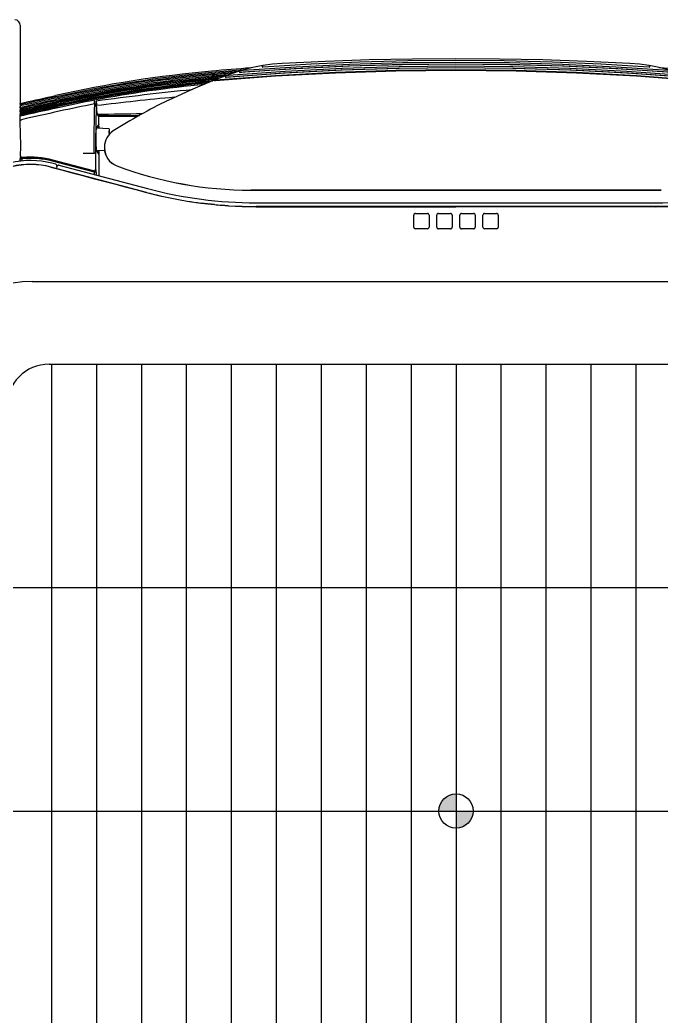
# Model space of a CAD drawing. Header units: inches. Extents: x -172 to 397, y -177 to 127.
# Drawn here: x 315.234 to 315.869, y 77.859 to 78.846 of the extents above; entities that cross this region are included whole.
import ezdxf

# ---------------------------------------------------------------- set-up
doc = ezdxf.new("R2010")
doc.units = ezdxf.units.IN
doc.header["$MEASUREMENT"] = 0
doc.layers.add('AC-FCU VRV', color=100, linetype='Continuous')
doc.layers.add('AC-Sky Air R32', color=130, linetype='Continuous', lineweight=0)

# ---------------------------------------------------------------- blocks, each defined once
blk = doc.blocks.new('Point')
at = {"layer": 'AC-FCU VRV'}
h = blk.add_hatch(color=8, dxfattribs=at)
h.dxf.hatch_style = 1
edge = h.paths.add_edge_path()
edge.add_line((2102.6961, 1333.1408), (2102.6961, 1333.1008))
edge.add_arc((2102.6961, 1333.1208), 0.02, 270, 360)
edge.add_line((2102.7161, 1333.1208), (2102.6761, 1333.1208))
edge.add_arc((2102.6961, 1333.1208), 0.02, 90, 180, ccw=False)
at = {"layer": 'AC-FCU VRV', "color": 8, "linetype": 'Continuous'}
blk.add_circle((2102.6961, 1333.1208), 0.02, dxfattribs=at)
blk = doc.blocks.new('FCF ( 13-48 ) CV2S ( STD )')
at = {"layer": 'AC-FCU VRV', "color": 8, "linetype": 'Continuous'}
for p, q in [((2326.18428, 1336.91903), (2326.18428, 1336.87316)), ((2326.32594, 1336.8952), (2326.32582, 1336.89488)), ((2326.32582, 1336.89488), (2326.32594, 1336.89456)), ((2326.32582, 1336.89487), (2326.32594, 1336.89455)), ((2326.32624, 1336.89537), (2326.32594, 1336.8952)), ((2326.35454, 1336.8961), (2326.32636, 1336.89438)), ((2326.37611, 1336.8949), (2326.34457, 1336.89337)), ((2326.3769, 1336.89595), (2326.34575, 1336.89445)), ((2326.37694, 1336.89495), (2326.34581, 1336.89345)), ((2326.38277, 1336.89732), (2326.35454, 1336.8961)), ((2326.40769, 1336.89583), (2326.37611, 1336.8949)), ((2326.40808, 1336.89685), (2326.3769, 1336.89595)), ((2326.4081, 1336.89585), (2326.37694, 1336.89495)), ((2326.41102, 1336.89806), (2326.38277, 1336.89732)), ((2326.43928, 1336.89497), (2326.40594, 1336.89463)), ((2326.43928, 1336.89613), (2326.40769, 1336.89583)), ((2326.43928, 1336.89715), (2326.40808, 1336.89685)), ((2326.43928, 1336.89615), (2326.4081, 1336.89585)), ((2326.43928, 1336.89831), (2326.41102, 1336.89806)), ((2326.46754, 1336.89806), (2326.43928, 1336.89831)), ((2326.47048, 1336.89685), (2326.43928, 1336.89715)), ((2326.47046, 1336.89585), (2326.43928, 1336.89615)), ((2326.47088, 1336.89583), (2326.43928, 1336.89613)), ((2326.47262, 1336.89463), (2326.43928, 1336.89497)), ((2326.4958, 1336.89732), (2326.46754, 1336.89806)), ((2326.50163, 1336.89495), (2326.47046, 1336.89585)), ((2326.50166, 1336.89595), (2326.47048, 1336.89685)), ((2326.50245, 1336.8949), (2326.47088, 1336.89583)), ((2326.52402, 1336.8961), (2326.4958, 1336.89732)), ((2326.53275, 1336.89345), (2326.50163, 1336.89495)), ((2326.53281, 1336.89445), (2326.50166, 1336.89595)), ((2326.53399, 1336.89337), (2326.50245, 1336.8949)), ((2326.5522, 1336.89438), (2326.52402, 1336.8961)), ((2326.55262, 1336.8952), (2326.55232, 1336.89537)), ((2326.55274, 1336.89488), (2326.55262, 1336.8952)), ((2326.55262, 1336.89456), (2326.55274, 1336.89488)), ((2326.55262, 1336.89455), (2326.55274, 1336.89487)), ((2326.55274, 1336.89487), (2326.55274, 1336.89488)), ((2326.27561, 1336.88858), (2326.28177, 1336.88928)), ((2326.28177, 1336.88928), (2326.28794, 1336.88993)), ((2326.28794, 1336.88993), (2326.29411, 1336.89053)), ((2326.29411, 1336.89053), (2326.30029, 1336.89109)), ((2326.29794, 1336.88867), (2326.30433, 1336.88922)), ((2326.33368, 1336.88936), (2326.2986, 1336.88668)), ((2326.33372, 1336.88902), (2326.29865, 1336.88635)), ((2326.30029, 1336.89109), (2326.30646, 1336.89161)), ((2326.30442, 1336.88916), (2326.30433, 1336.88888)), ((2326.30466, 1336.88935), (2326.30442, 1336.88916)), ((2326.3384, 1336.89082), (2326.30487, 1336.88838)), ((2326.33935, 1336.89189), (2326.30615, 1336.8895)), ((2326.33942, 1336.8909), (2326.30623, 1336.88851)), ((2326.30646, 1336.89161), (2326.31265, 1336.89211)), ((2326.31264, 1336.89202), (2326.31254, 1336.89172)), ((2326.31254, 1336.89172), (2326.31264, 1336.89142)), ((2326.31254, 1336.89172), (2326.31254, 1336.89171)), ((2326.31254, 1336.89171), (2326.31264, 1336.89142)), ((2326.31289, 1336.8922), (2326.31264, 1336.89202)), ((2326.31264, 1336.89142), (2326.31289, 1336.89124)), ((2326.31264, 1336.89142), (2326.31289, 1336.89124)), ((2326.34457, 1336.89337), (2326.31308, 1336.89122)), ((2326.34575, 1336.89445), (2326.31466, 1336.89236)), ((2326.34581, 1336.89345), (2326.31473, 1336.89136)), ((2326.3174, 1336.89034), (2326.3174, 1336.89035)), ((2326.32594, 1336.89456), (2326.32624, 1336.89439)), ((2326.32594, 1336.89455), (2326.32624, 1336.89439)), ((2326.32636, 1336.89438), (2326.32624, 1336.89439)), ((2326.36884, 1336.89127), (2326.33368, 1336.88936)), ((2326.36886, 1336.89093), (2326.33372, 1336.88902)), ((2326.37199, 1336.89256), (2326.3384, 1336.89082)), ((2326.37263, 1336.8936), (2326.33935, 1336.89189)), ((2326.37267, 1336.8926), (2326.33942, 1336.8909)), ((2326.40405, 1336.89242), (2326.36884, 1336.89127)), ((2326.40406, 1336.89208), (2326.36886, 1336.89093)), ((2326.40562, 1336.89361), (2326.37199, 1336.89256)), ((2326.40594, 1336.89463), (2326.37263, 1336.8936)), ((2326.40596, 1336.89363), (2326.37267, 1336.8926)), ((2326.43928, 1336.8928), (2326.40405, 1336.89242)), ((2326.43928, 1336.89247), (2326.40406, 1336.89208)), ((2326.43928, 1336.89396), (2326.40562, 1336.89361)), ((2326.43928, 1336.89397), (2326.40596, 1336.89363)), ((2326.43928, 1336.89445), (2326.43928, 1336.89429)), ((2326.4726, 1336.89363), (2326.43928, 1336.89397)), ((2326.47294, 1336.89361), (2326.43928, 1336.89396)), ((2326.47452, 1336.89242), (2326.43928, 1336.8928)), ((2326.4745, 1336.89208), (2326.43928, 1336.89247)), ((2326.50589, 1336.8926), (2326.4726, 1336.89363)), ((2326.50594, 1336.8936), (2326.47262, 1336.89463)), ((2326.50658, 1336.89256), (2326.47294, 1336.89361)), ((2326.5097, 1336.89093), (2326.4745, 1336.89208)), ((2326.50972, 1336.89127), (2326.47452, 1336.89242)), ((2326.53915, 1336.8909), (2326.50589, 1336.8926)), ((2326.53921, 1336.89189), (2326.50594, 1336.8936)), ((2326.54017, 1336.89082), (2326.50658, 1336.89256)), ((2326.54485, 1336.88902), (2326.5097, 1336.89093)), ((2326.54488, 1336.88936), (2326.50972, 1336.89127)), ((2326.56383, 1336.89136), (2326.53275, 1336.89345)), ((2326.56391, 1336.89236), (2326.53281, 1336.89445)), ((2326.56548, 1336.89122), (2326.53399, 1336.89337)), ((2326.57233, 1336.88851), (2326.53915, 1336.8909)), ((2326.57242, 1336.8895), (2326.53921, 1336.89189)), ((2326.57369, 1336.88838), (2326.54017, 1336.89082)), ((2326.57992, 1336.88635), (2326.54485, 1336.88902)), ((2326.57996, 1336.88668), (2326.54488, 1336.88936)), ((2326.55232, 1336.89439), (2326.5522, 1336.89438)), ((2326.55232, 1336.89439), (2326.55262, 1336.89456)), ((2326.55232, 1336.89439), (2326.55262, 1336.89455)), ((2326.23271, 1336.88212), (2326.23881, 1336.8832)), ((2326.23881, 1336.8832), (2326.24492, 1336.88423)), ((2326.24492, 1336.88423), (2326.25104, 1336.88521)), ((2326.24703, 1336.88235), (2326.25337, 1336.88334)), ((2326.25104, 1336.88521), (2326.25717, 1336.88613)), ((2326.25337, 1336.88334), (2326.25971, 1336.88428)), ((2326.25717, 1336.88613), (2326.26331, 1336.887)), ((2326.25971, 1336.88428), (2326.26607, 1336.88515)), ((2326.26331, 1336.887), (2326.26946, 1336.88782)), ((2326.26607, 1336.88515), (2326.27243, 1336.88597)), ((2326.26709, 1336.88315), (2326.27307, 1336.88392)), ((2326.26946, 1336.88782), (2326.27561, 1336.88858)), ((2326.2775, 1336.8838), (2326.27162, 1336.88308)), ((2326.27243, 1336.88597), (2326.2788, 1336.88673)), ((2326.27307, 1336.88392), (2326.27906, 1336.88463)), ((2326.28339, 1336.88447), (2326.2775, 1336.8838)), ((2326.2788, 1336.88673), (2326.28517, 1336.88743)), ((2326.27906, 1336.88463), (2326.28505, 1336.88529)), ((2326.28929, 1336.88508), (2326.28339, 1336.88447)), ((2326.28505, 1336.88529), (2326.29105, 1336.8859)), ((2326.28517, 1336.88743), (2326.29155, 1336.88808)), ((2326.29519, 1336.88564), (2326.28929, 1336.88508)), ((2326.29105, 1336.8859), (2326.29705, 1336.88647)), ((2326.29155, 1336.88808), (2326.29794, 1336.88867)), ((2326.29862, 1336.8866), (2326.2986, 1336.88668)), ((2326.29865, 1336.88635), (2326.29862, 1336.8866)), ((2326.30433, 1336.88888), (2326.30433, 1336.88887)), ((2326.30433, 1336.88888), (2326.30442, 1336.88859)), ((2326.30433, 1336.88887), (2326.30442, 1336.88859)), ((2326.30442, 1336.88859), (2326.30466, 1336.88841)), ((2326.30442, 1336.88859), (2326.30466, 1336.88841)), ((2326.2084, 1336.87724), (2326.21446, 1336.87855)), ((2326.21446, 1336.87855), (2326.22053, 1336.87979)), ((2326.21551, 1336.87652), (2326.22179, 1336.8778)), ((2326.22053, 1336.87979), (2326.22661, 1336.88098)), ((2326.22179, 1336.8778), (2326.22809, 1336.87902)), ((2326.22544, 1336.87635), (2326.23137, 1336.87748)), ((2326.22661, 1336.88098), (2326.23271, 1336.88212)), ((2326.22809, 1336.87902), (2326.23439, 1336.88019)), ((2326.23647, 1336.87774), (2326.23064, 1336.87668)), ((2326.23137, 1336.87748), (2326.2373, 1336.87855)), ((2326.23439, 1336.88019), (2326.24071, 1336.8813)), ((2326.24231, 1336.87876), (2326.23647, 1336.87774)), ((2326.2373, 1336.87855), (2326.24324, 1336.87957)), ((2326.24071, 1336.8813), (2326.24703, 1336.88235)), ((2326.24816, 1336.87972), (2326.24231, 1336.87876)), ((2326.24324, 1336.87957), (2326.24919, 1336.88055)), ((2326.25401, 1336.88064), (2326.24816, 1336.87972)), ((2326.24919, 1336.88055), (2326.25515, 1336.88147)), ((2326.25987, 1336.8815), (2326.25401, 1336.88064)), ((2326.25515, 1336.88147), (2326.26112, 1336.88234)), ((2326.26574, 1336.88232), (2326.25987, 1336.8815)), ((2326.26112, 1336.88234), (2326.26709, 1336.88315)), ((2326.27162, 1336.88308), (2326.26574, 1336.88232)), ((2326.1842, 1336.87185), (2326.19025, 1336.8732)), ((2326.18652, 1336.87286), (2326.1842, 1336.87234)), ((2326.20607, 1336.87279), (2326.1842, 1336.8679)), ((2326.1842, 1336.87234), (2326.1842, 1336.87185)), ((2326.18427, 1336.87158), (2326.18421, 1336.87162)), ((2326.18426, 1336.87278), (2326.18422, 1336.87273)), ((2326.18428, 1336.86858), (2326.20597, 1336.87343)), ((2326.18885, 1336.87338), (2326.18652, 1336.87286)), ((2326.18664, 1336.87144), (2326.18899, 1336.87196)), ((2326.19117, 1336.8739), (2326.18885, 1336.87338)), ((2326.19133, 1336.87168), (2326.18896, 1336.87115)), ((2326.18899, 1336.87196), (2326.19134, 1336.87249)), ((2326.19025, 1336.8732), (2326.1963, 1336.87455)), ((2326.19047, 1336.87099), (2326.19673, 1336.87239)), ((2326.19349, 1336.87442), (2326.19117, 1336.8739)), ((2326.19371, 1336.87221), (2326.19133, 1336.87168)), ((2326.19134, 1336.87249), (2326.1937, 1336.87302)), ((2326.19582, 1336.87493), (2326.19349, 1336.87442)), ((2326.1937, 1336.87302), (2326.19605, 1336.87354)), ((2326.19608, 1336.87274), (2326.19371, 1336.87221)), ((2326.19814, 1336.87545), (2326.19582, 1336.87493)), ((2326.19605, 1336.87354), (2326.1984, 1336.87407)), ((2326.19846, 1336.87327), (2326.19608, 1336.87274)), ((2326.1963, 1336.87455), (2326.20235, 1336.8759)), ((2326.19673, 1336.87239), (2326.20298, 1336.87379)), ((2326.20046, 1336.87597), (2326.19814, 1336.87545)), ((2326.1984, 1336.87407), (2326.20076, 1336.8746)), ((2326.20084, 1336.8738), (2326.19846, 1336.87327)), ((2326.20278, 1336.87649), (2326.20046, 1336.87597)), ((2326.20076, 1336.8746), (2326.20311, 1336.87512)), ((2326.20321, 1336.87433), (2326.20084, 1336.8738)), ((2326.20742, 1336.87193), (2326.20163, 1336.87065)), ((2326.20185, 1336.87136), (2326.20774, 1336.87267)), ((2326.20235, 1336.8759), (2326.2084, 1336.87724)), ((2326.20511, 1336.87701), (2326.20278, 1336.87649)), ((2326.20298, 1336.87379), (2326.20924, 1336.87518)), ((2326.20311, 1336.87512), (2326.20546, 1336.87565)), ((2326.20559, 1336.87486), (2326.20321, 1336.87433)), ((2326.21321, 1336.8732), (2326.20742, 1336.87193)), ((2326.20774, 1336.87267), (2326.21363, 1336.87395)), ((2326.20924, 1336.87518), (2326.21551, 1336.87652)), ((2326.21901, 1336.87441), (2326.21321, 1336.8732)), ((2326.21363, 1336.87395), (2326.21953, 1336.87518)), ((2326.22482, 1336.87557), (2326.21901, 1336.87441)), ((2326.21953, 1336.87518), (2326.22544, 1336.87635)), ((2326.23064, 1336.87668), (2326.22482, 1336.87557)), ((2326.22778, 1336.87287), (2326.22778, 1336.87507)), ((2326.22778, 1336.87507), (2326.22778, 1336.87507)), ((2326.22778, 1336.87287), (2326.22791, 1336.87288)), ((2326.22791, 1336.87288), (2326.22803, 1336.87286)), ((2326.22803, 1336.87286), (2326.22815, 1336.87282)), ((2326.22815, 1336.87282), (2326.22826, 1336.87275)), ((2326.22826, 1336.87275), (2326.22835, 1336.87267)), ((2326.22835, 1336.87267), (2326.22844, 1336.87258)), ((2326.22844, 1336.87258), (2326.22851, 1336.87248)), ((2326.22851, 1336.87248), (2326.22858, 1336.87237)), ((2326.22858, 1336.87237), (2326.22863, 1336.87226)), ((2326.22863, 1336.87226), (2326.22868, 1336.87215)), ((2326.22868, 1336.87215), (2326.22872, 1336.87203)), ((2326.22872, 1336.87203), (2326.22876, 1336.87191)), ((2326.22876, 1336.87191), (2326.22878, 1336.87179)), ((2326.22878, 1336.87179), (2326.2288, 1336.87166)), ((2326.2288, 1336.87166), (2326.22882, 1336.87154)), ((2326.22882, 1336.87154), (2326.22882, 1336.87141)), ((2326.22883, 1336.87452), (2326.22883, 1336.87456)), ((2326.22883, 1336.87129), (2326.22883, 1336.87452)), ((2326.18423, 1336.86592), (2326.18407, 1336.86599)), ((2326.18658, 1336.87062), (2326.1842, 1336.87008)), ((2326.1842, 1336.87008), (2326.18421, 1336.8696)), ((2326.1842, 1336.86741), (2326.19009, 1336.86873)), ((2326.1842, 1336.8679), (2326.1842, 1336.86741)), ((2326.18421, 1336.8696), (2326.19047, 1336.87099)), ((2326.18426, 1336.87052), (2326.18422, 1336.87047)), ((2326.18427, 1336.86933), (2326.18422, 1336.86937)), ((2326.18422, 1336.86821), (2326.18427, 1336.86827)), ((2326.18427, 1336.86707), (2326.18422, 1336.86711)), ((2326.18626, 1336.86614), (2326.18423, 1336.86568)), ((2326.18423, 1336.86233), (2326.18423, 1336.86568)), ((2326.18424, 1336.86599), (2326.18427, 1336.86602)), ((2326.18428, 1336.87091), (2326.18664, 1336.87144)), ((2326.18428, 1336.87135), (2326.18428, 1336.87091)), ((2326.18428, 1336.86633), (2326.20645, 1336.87128)), ((2326.18428, 1336.86902), (2326.18428, 1336.86858)), ((2326.19007, 1336.86806), (2326.18428, 1336.86677)), ((2326.18428, 1336.86677), (2326.18428, 1336.86634)), ((2326.18428, 1336.86634), (2326.18428, 1336.86633)), ((2326.18829, 1336.86659), (2326.18626, 1336.86614)), ((2326.18896, 1336.87115), (2326.18658, 1336.87062)), ((2326.19032, 1336.86704), (2326.18829, 1336.86659)), ((2326.19585, 1336.86935), (2326.19007, 1336.86806)), ((2326.19009, 1336.86873), (2326.19597, 1336.87005)), ((2326.19235, 1336.8675), (2326.19032, 1336.86704)), ((2326.19438, 1336.86795), (2326.19235, 1336.8675)), ((2326.19641, 1336.8684), (2326.19438, 1336.86795)), ((2326.20163, 1336.87065), (2326.19585, 1336.86935)), ((2326.19597, 1336.87005), (2326.20185, 1336.87136)), ((2326.19844, 1336.86886), (2326.19641, 1336.8684)), ((2326.20047, 1336.86931), (2326.19844, 1336.86886)), ((2326.2025, 1336.86976), (2326.20047, 1336.86931)), ((2326.20453, 1336.87022), (2326.2025, 1336.86976)), ((2326.20655, 1336.87067), (2326.20453, 1336.87022)), ((2326.22882, 1336.87141), (2326.22883, 1336.87129)), ((2326.22954, 1336.86656), (2326.22953, 1336.86664)), ((2326.22955, 1336.86648), (2326.22954, 1336.86656)), ((2326.22956, 1336.86642), (2326.22955, 1336.86648)), ((2326.22957, 1336.86636), (2326.22956, 1336.86642)), ((2326.22958, 1336.86631), (2326.22957, 1336.86636)), ((2326.22959, 1336.86627), (2326.22958, 1336.86631)), ((2326.2296, 1336.86623), (2326.22959, 1336.86627)), ((2326.22961, 1336.86621), (2326.2296, 1336.86623)), ((2326.22962, 1336.8662), (2326.22961, 1336.86621)), ((2326.23028, 1336.86554), (2326.22962, 1336.8662)), ((2326.18423, 1336.86246), (2326.18425, 1336.86259)), ((2326.18423, 1336.86233), (2326.18423, 1336.86246)), ((2326.18425, 1336.86259), (2326.18427, 1336.86271)), ((2326.18427, 1336.86271), (2326.1843, 1336.86283)), ((2326.1843, 1336.86283), (2326.18434, 1336.86296)), ((2326.18434, 1336.86296), (2326.18439, 1336.86307)), ((2326.18439, 1336.86307), (2326.18446, 1336.86318)), ((2326.18446, 1336.86318), (2326.18453, 1336.86329)), ((2326.18453, 1336.86329), (2326.18461, 1336.86339)), ((2326.18461, 1336.86339), (2326.1847, 1336.86347)), ((2326.1847, 1336.86347), (2326.18481, 1336.86355)), ((2326.18481, 1336.86355), (2326.18492, 1336.86361)), ((2326.18492, 1336.86361), (2326.18505, 1336.86364)), ((2326.23028, 1336.86107), (2326.22881, 1336.85861)), ((2326.23022, 1336.86083), (2326.22887, 1336.85862)), ((2326.23022, 1336.86083), (2326.23014, 1336.86084)), ((2326.23023, 1336.86084), (2326.23015, 1336.86084)), ((2326.23026, 1336.86057), (2326.23022, 1336.86083)), ((2326.23028, 1336.85984), (2326.23026, 1336.86057)), ((2326.253, 1336.86554), (2326.23028, 1336.86554)), ((2326.23028, 1336.85857), (2326.23028, 1336.86554)), ((2326.2286, 1336.8568), (2326.2285, 1336.85326)), ((2326.22859, 1336.85653), (2326.2285, 1336.85214)), ((2326.22881, 1336.85861), (2326.22859, 1336.85653)), ((2326.22879, 1336.85856), (2326.2286, 1336.8568)), ((2326.23628, 1336.85836), (2326.22884, 1336.85862)), ((2326.23028, 1336.85984), (2326.23028, 1336.85857)), ((2326.23628, 1336.85836), (2326.23628, 1336.85486)), ((2326.23636, 1336.85713), (2326.23628, 1336.85713)), ((2326.23636, 1336.85558), (2326.23628, 1336.85559)), ((2326.23628, 1336.85558), (2326.23636, 1336.85558)), ((2326.23628, 1336.85506), (2326.23631, 1336.85506)), ((2326.23631, 1336.85506), (2326.23635, 1336.85506)), ((2326.23635, 1336.85551), (2326.23634, 1336.85536)), ((2326.23636, 1336.85558), (2326.23635, 1336.85551)), ((2326.23635, 1336.85506), (2326.23638, 1336.85506)), ((2326.23636, 1336.85558), (2326.23636, 1336.85713)), ((2326.23636, 1336.85558), (2326.23636, 1336.85558)), ((2326.23638, 1336.85506), (2326.23641, 1336.85506)), ((2326.23641, 1336.85506), (2326.23645, 1336.85506)), ((2326.23645, 1336.85506), (2326.23648, 1336.85506)), ((2326.23648, 1336.85506), (2326.23651, 1336.85506)), ((2326.2285, 1336.85326), (2326.22853, 1336.84928)), ((2326.2285, 1336.85214), (2326.22859, 1336.84774)), ((2326.22853, 1336.84928), (2326.22868, 1336.8464)), ((2326.18437, 1336.84226), (2326.18456, 1336.84246)), ((2326.18456, 1336.84246), (2326.18456, 1336.84404)), ((2326.22108, 1336.84404), (2326.22108, 1336.84404)), ((2326.22108, 1336.84404), (2326.22844, 1336.84404)), ((2326.22844, 1336.84404), (2326.22844, 1336.83465)), ((2326.22859, 1336.84774), (2326.22881, 1336.84566)), ((2326.22881, 1336.84566), (2326.23028, 1336.8432)), ((2326.22884, 1336.84565), (2326.22882, 1336.84565)), ((2326.22884, 1336.84565), (2326.2337, 1336.84582)), ((2326.22884, 1336.84565), (2326.22887, 1336.84565)), ((2326.22887, 1336.84565), (2326.23022, 1336.84344)), ((2326.23014, 1336.84343), (2326.23022, 1336.84344)), ((2326.23015, 1336.84343), (2326.23023, 1336.84343)), ((2326.23022, 1336.84344), (2326.23026, 1336.8437)), ((2326.23026, 1336.8437), (2326.23028, 1336.84443)), ((2326.23028, 1336.8457), (2326.23028, 1336.83085)), ((2326.23028, 1336.8457), (2326.23028, 1336.84443)), ((2326.1843, 1336.84075), (2326.18529, 1336.84075)), ((2326.1843, 1336.83921), (2326.1843, 1336.84075)), ((2326.18437, 1336.84226), (2326.18455, 1336.84169)), ((2326.18455, 1336.84169), (2326.18501, 1336.84133)), ((2326.18501, 1336.84133), (2326.18523, 1336.84127)), ((2326.18523, 1336.84127), (2326.18546, 1336.84126)), ((2326.18531, 1336.84083), (2326.18529, 1336.84075)), ((2326.18529, 1336.84075), (2326.18529, 1336.83937)), ((2326.18533, 1336.84091), (2326.18531, 1336.84083)), ((2326.18535, 1336.84099), (2326.18533, 1336.84091)), ((2326.18537, 1336.84107), (2326.18535, 1336.84099)), ((2326.18539, 1336.84113), (2326.18537, 1336.84107)), ((2326.18541, 1336.84118), (2326.18539, 1336.84113)), ((2326.18543, 1336.84122), (2326.18541, 1336.84118)), ((2326.18545, 1336.84125), (2326.18543, 1336.84122)), ((2326.18546, 1336.84126), (2326.18545, 1336.84125)), ((2326.18567, 1336.8415), (2326.18553, 1336.84149)), ((2326.20287, 1336.8381), (2326.20281, 1336.83812)), ((2326.20506, 1336.83752), (2326.20287, 1336.8381)), ((2326.20332, 1336.83981), (2326.20319, 1336.83932)), ((2326.2277, 1336.83284), (2326.20319, 1336.83932)), ((2326.20332, 1336.83981), (2326.20337, 1336.84001)), ((2326.20332, 1336.83981), (2326.22737, 1336.83344)), ((2326.22716, 1336.83372), (2326.20337, 1336.84001)), ((2326.20699, 1336.83701), (2326.25879, 1336.8233)), ((2326.20577, 1336.8363), (2326.20545, 1336.83509)), ((2326.20577, 1336.8363), (2326.20545, 1336.83509)), ((2326.22737, 1336.83344), (2326.22716, 1336.83372)), ((2326.22737, 1336.83344), (2326.22824, 1336.83362)), ((2326.22751, 1336.83324), (2326.22737, 1336.83344)), ((2326.22747, 1336.83368), (2326.22815, 1336.83398)), ((2326.2277, 1336.83284), (2326.22751, 1336.83324)), ((2326.2277, 1336.83153), (2326.2277, 1336.83284)), ((2326.2287, 1336.83284), (2326.2277, 1336.83284)), ((2326.22815, 1336.83398), (2326.22844, 1336.83465)), ((2326.22824, 1336.83362), (2326.22863, 1336.83441)), ((2326.22844, 1336.83465), (2326.22863, 1336.83441)), ((2326.22868, 1336.83391), (2326.22863, 1336.83441)), ((2326.2287, 1336.83284), (2326.22868, 1336.83391)), ((2326.2287, 1336.83284), (2326.2287, 1336.83127)), ((2326.25879, 1336.8233), (2326.25882, 1336.82329)), ((2326.32228, 1336.81504), (2326.55628, 1336.81504)), ((2326.41454, 1336.80077), (2326.41454, 1336.8078)), ((2326.41554, 1336.80879), (2326.42253, 1336.80879)), ((2326.42353, 1336.8078), (2326.42353, 1336.80077)), ((2326.42803, 1336.80077), (2326.42803, 1336.8078)), ((2326.42903, 1336.80879), (2326.43603, 1336.80879)), ((2326.43703, 1336.80781), (2326.43703, 1336.80076)), ((2326.43928, 1336.81273), (2326.43928, 1336.81279)), ((2326.44153, 1336.80076), (2326.44153, 1336.80781)), ((2326.44253, 1336.80879), (2326.44953, 1336.80879)), ((2326.45053, 1336.8078), (2326.45053, 1336.80077)), ((2326.45503, 1336.80077), (2326.45503, 1336.8078)), ((2326.45603, 1336.80879), (2326.46303, 1336.80879)), ((2326.46403, 1336.8078), (2326.46403, 1336.80077)), ((2326.42255, 1336.79978), (2326.41551, 1336.79978)), ((2326.43606, 1336.79978), (2326.42901, 1336.79978)), ((2326.44956, 1336.79978), (2326.4425, 1336.79978)), ((2326.46306, 1336.79978), (2326.456, 1336.79978)), ((2326.18572, 1336.76875), (2326.18001, 1336.76797)), ((2326.19129, 1336.76901), (2326.18572, 1336.76875)), ((2326.19129, 1336.76901), (2326.68729, 1336.76901)), ((2326.20258, 1336.72056), (2326.20258, 1336.19753)), ((2326.22888, 1336.72056), (2326.22888, 1336.19753)), ((2326.25519, 1336.72056), (2326.25519, 1336.19753)), ((2326.28149, 1336.72056), (2326.28149, 1336.19753)), ((2326.30779, 1336.72056), (2326.30779, 1336.19753)), ((2326.33409, 1336.72056), (2326.33409, 1336.19753)), ((2326.3604, 1336.72056), (2326.3604, 1336.19753)), ((2326.3867, 1336.72056), (2326.3867, 1336.19753)), ((2326.413, 1336.72056), (2326.413, 1336.19753)), ((2326.4393, 1336.72056), (2326.4393, 1336.19753)), ((2326.46561, 1336.72056), (2326.46561, 1336.19753)), ((2326.49191, 1336.72056), (2326.49191, 1336.19753)), ((2326.51821, 1336.72056), (2326.51821, 1336.19753)), ((2326.54451, 1336.72056), (2326.54451, 1336.19753)), ((2326.17628, 1336.58984), (2326.70231, 1336.58984)), ((2326.17628, 1336.45904), (2326.70231, 1336.45904))]:
    blk.add_line(p, q, dxfattribs=at)
at = {"layer": 'AC-FCU VRV', "color": 0, "linetype": 'Continuous'}
for p, q in [((2326.32624, 1336.89536), (2326.31951, 1336.894)), ((2326.32582, 1336.89488), (2326.32582, 1336.89487)), ((2326.33189, 1336.89615), (2326.32624, 1336.89537)), ((2326.33757, 1336.89661), (2326.33189, 1336.89615)), ((2326.36298, 1336.89779), (2326.33757, 1336.89661)), ((2326.3884, 1336.89863), (2326.36298, 1336.89779)), ((2326.41384, 1336.89914), (2326.3884, 1336.89863)), ((2326.43928, 1336.89931), (2326.41384, 1336.89914)), ((2326.46473, 1336.89914), (2326.43928, 1336.89931)), ((2326.49016, 1336.89863), (2326.46473, 1336.89914)), ((2326.51559, 1336.89779), (2326.49016, 1336.89863)), ((2326.54099, 1336.89661), (2326.51559, 1336.89779)), ((2326.54667, 1336.89615), (2326.54099, 1336.89661)), ((2326.55232, 1336.89537), (2326.54667, 1336.89615)), ((2326.55905, 1336.894), (2326.55232, 1336.89536)), ((2326.30466, 1336.88934), (2326.30091, 1336.88795)), ((2326.30718, 1336.89025), (2326.30466, 1336.88934)), ((2326.30971, 1336.89114), (2326.30718, 1336.89025)), ((2326.3113, 1336.89168), (2326.30971, 1336.89114)), ((2326.31289, 1336.89219), (2326.3113, 1336.89168)), ((2326.31951, 1336.894), (2326.31289, 1336.89219)), ((2326.56567, 1336.89219), (2326.55905, 1336.894)), ((2326.29718, 1336.88652), (2326.28386, 1336.881)), ((2326.30091, 1336.88795), (2326.29718, 1336.88651)), ((2326.20268, 1336.87728), (2326.20498, 1336.8778)), ((2326.28386, 1336.881), (2326.27077, 1336.87493)), ((2326.18428, 1336.87316), (2326.18658, 1336.87368)), ((2326.18658, 1336.87368), (2326.18888, 1336.87419)), ((2326.18888, 1336.87419), (2326.19118, 1336.87471)), ((2326.19118, 1336.87471), (2326.19348, 1336.87522)), ((2326.19348, 1336.87522), (2326.19578, 1336.87574)), ((2326.19578, 1336.87574), (2326.19808, 1336.87625)), ((2326.19808, 1336.87625), (2326.20038, 1336.87677)), ((2326.20038, 1336.87677), (2326.20268, 1336.87728)), ((2326.23358, 1336.84772), (2326.23358, 1336.84702)), ((2326.24078, 1336.83663), (2326.24078, 1336.83664)), ((2326.20223, 1336.83594), (2326.20215, 1336.8359)), ((2326.20215, 1336.8359), (2326.20221, 1336.83589)), ((2326.20221, 1336.83589), (2326.20229, 1336.83593)), ((2326.20221, 1336.83589), (2326.20842, 1336.83424)), ((2326.20229, 1336.83593), (2326.20223, 1336.83594)), ((2326.23024, 1336.82853), (2326.20229, 1336.83593)), ((2326.20842, 1336.83424), (2326.21464, 1336.8326)), ((2326.21464, 1336.8326), (2326.22085, 1336.83095)), ((2326.22085, 1336.83095), (2326.22707, 1336.82931)), ((2326.22707, 1336.82931), (2326.23329, 1336.82766)), ((2326.25822, 1336.82112), (2326.23024, 1336.82853)), ((2326.23329, 1336.82766), (2326.23951, 1336.82601)), ((2326.23951, 1336.82601), (2326.24573, 1336.82437)), ((2326.24573, 1336.82437), (2326.25196, 1336.82272)), ((2326.25196, 1336.82272), (2326.25818, 1336.82107)), ((2326.25818, 1336.82107), (2326.25822, 1336.82112)), ((2326.25818, 1336.82107), (2326.2582, 1336.82107)), ((2326.2582, 1336.82107), (2326.25824, 1336.82112)), ((2326.25824, 1336.82112), (2326.25822, 1336.82112)), ((2326.31928, 1336.82241), (2326.31928, 1336.82239)), ((2326.55928, 1336.82241), (2326.31928, 1336.82241)), ((2326.31928, 1336.82239), (2326.55928, 1336.82239)), ((2326.31928, 1336.82239), (2326.55928, 1336.82239)), ((2326.55928, 1336.82241), (2326.55928, 1336.82239)), ((2326.29803, 1336.81396), (2326.28999, 1336.81488)), ((2326.3061, 1336.81331), (2326.30206, 1336.8136)), ((2326.3061, 1336.81331), (2326.32228, 1336.81279)), ((2326.57246, 1336.81331), (2326.55628, 1336.81279)), ((2326.32229, 1336.81273), (2326.32228, 1336.81279)), ((2326.55628, 1336.81279), (2326.32228, 1336.81279)), ((2326.32229, 1336.81273), (2326.32229, 1336.81279)), ((2326.32229, 1336.81273), (2326.32229, 1336.81273)), ((2326.32229, 1336.81273), (2326.33529, 1336.81273)), ((2326.33529, 1336.81273), (2326.34829, 1336.81273)), ((2326.34829, 1336.81273), (2326.36129, 1336.81273)), ((2326.36129, 1336.81273), (2326.37429, 1336.81273)), ((2326.37429, 1336.81273), (2326.38729, 1336.81273)), ((2326.38729, 1336.81273), (2326.40028, 1336.81273)), ((2326.40028, 1336.81273), (2326.41328, 1336.81273)), ((2326.41328, 1336.81273), (2326.42628, 1336.81273)), ((2326.42628, 1336.81273), (2326.43928, 1336.81273)), ((2326.45228, 1336.81273), (2326.43928, 1336.81273)), ((2326.46528, 1336.81273), (2326.45228, 1336.81273)), ((2326.47828, 1336.81273), (2326.46528, 1336.81273)), ((2326.49128, 1336.81273), (2326.47828, 1336.81273)), ((2326.50428, 1336.81273), (2326.49128, 1336.81273)), ((2326.51728, 1336.81273), (2326.50428, 1336.81273)), ((2326.53027, 1336.81273), (2326.51728, 1336.81273)), ((2326.54327, 1336.81273), (2326.53027, 1336.81273)), ((2326.55627, 1336.81273), (2326.54327, 1336.81273)), ((2326.55627, 1336.81273), (2326.55628, 1336.81279)), ((2326.55628, 1336.81273), (2326.55627, 1336.81273)), ((2326.55628, 1336.81273), (2326.55628, 1336.81279)), ((2326.20128, 1336.72056), (2326.67731, 1336.72056))]:
    blk.add_line(p, q, dxfattribs=at)
at = {"layer": 'AC-FCU VRV', "color": 8, "linetype": 'Continuous'}
for centre, radius, start, end in [((2326.18125, 1336.919), 0.00303, 0.47746, 90.13708), ((2326.3592, 1336.18733), 0.70669, 95.09809, 102.59492), ((2326.35929, 1336.18796), 0.70469, 95.1085, 102.60903), ((2326.35921, 1336.18728), 0.70454, 95.09838, 102.59464), ((2326.43927, 1335.28953), 1.60805, 94.41938, 95.09691), ((2326.4393, 1335.29321), 1.603, 94.6629, 95.10897), ((2326.43927, 1335.28954), 1.60583, 94.76008, 95.09693), ((2326.30483, 1336.88888), 0.0005, 94.80888, 110.26478), ((2326.30809, 1336.86127), 0.0283, 93.94211, 96.70687), ((2326.31304, 1336.89172), 0.0005, 94.5082, 107.46424), ((2326.31304, 1336.89173), 0.000506, 252.74165, 274.47377), ((2326.3183, 1336.83916), 0.05333, 94.01707, 95.69118), ((2326.31752, 1336.84918), 0.04228, 93.78493, 96.02796), ((2326.35926, 1336.18771), 0.70264, 95.10372, 102.60155), ((2326.35921, 1336.1878), 0.70191, 95.10181, 102.60257), ((2326.35926, 1336.18772), 0.70043, 95.36769, 102.60161), ((2326.36781, 1336.11122), 0.7798, 94.94211, 100.69306), ((2326.35921, 1336.18788), 0.69965, 95.50195, 100.8274), ((2326.43921, 1335.29245), 1.60147, 94.95248, 95.10325), ((2326.43928, 1335.29121), 1.60206, 95.03384, 95.10268), ((2326.2967, 1336.87623), 0.01031, 79.14245, 87.3389), ((2326.30038, 1336.8621), 0.02465, 94.14185, 97.13051), ((2326.30483, 1336.88889), 0.000508, 250.00856, 274.74752), ((2326.3083, 1336.85883), 0.02975, 93.99719, 96.62444), ((2326.4887, 1335.56317), 1.34086, 101.4237, 103.12232), ((2326.45292, 1335.215), 1.67462, 95.75743, 97.69026), ((2326.18658, 1336.87241), 0.00238, 172.40401, 181.81404), ((2326.18531, 1336.87179), 0.00111, 177.0146, 188.7155), ((2326.18191, 1336.87309), 0.00238, 352.403, 1.82004), ((2326.18317, 1336.87141), 0.00112, 357.0325, 8.70346), ((2326.35832, 1336.19225), 0.69519, 100.82312, 102.60985), ((2326.35823, 1336.19271), 0.69255, 100.85699, 102.60827), ((2326.85531, 1336.85112), 0.62791, 178.01464, 180.64605), ((2326.25796, 1336.87419), 0.02914, 179.34353, 184.58466), ((2326.42884, 1335.23894), 1.64511, 95.38088, 96.98001), ((2324.29804, 1336.64441), 1.94423, 6.56354, 6.71827), ((2326.18553, 1336.87025), 0.00132, 170.49511, 181.19146), ((2326.1901, 1336.87016), 0.00589, 179.37106, 180.75694), ((2326.18598, 1336.86797), 0.00178, 172.2365, 182.25391), ((2326.18586, 1336.86734), 0.00165, 177.53335, 188.08067), ((2326.18535, 1336.86955), 0.00114, 177.89458, 189.32215), ((2326.18449, 1336.86592), 0.000251, 164.61396, 180.3749), ((2326.18841, 1336.8657), 0.00418, 176.94745, 180.2494), ((2326.18191, 1336.87083), 0.00238, 352.40354, 1.81995), ((2326.1826, 1336.86909), 0.00169, 357.6147, 7.95045), ((2326.18251, 1336.86851), 0.00178, 352.23296, 2.25726), ((2326.18263, 1336.86684), 0.00166, 357.53806, 8.07607), ((2326.18251, 1336.86626), 0.00178, 352.23333, 2.25727), ((2328.07059, 1328.48136), 8.59174, 102.526932, 102.677298), ((2326.82338, 1336.8492), 0.59496, 177.87249, 180.49757), ((2326.42569, 1325.14507), 11.72321, 90.831189, 90.958796), ((2326.39452, 1426.85158), 89.98554, 269.895003, 269.910549), ((2325.88654, 1336.84783), 0.29804, 359.26995, 2.78816), ((2326.18557, 1336.84251), 0.00102, 182.66952, 267.56693), ((2326.19033, 1336.79074), 0.049, 75.24652, 103.81477), ((2326.19264, 1336.84109), 0.00835, 171.97651, 182.38435), ((2326.19033, 1336.79074), 0.05026, 75.17273, 95.75), ((2326.19033, 1336.79074), 0.05076, 75.17273, 95.50022), ((2326.28748, 1336.7504), 0.13662, 138.17677, 138.30769), ((2326.19033, 1336.79074), 0.05098, 75.17273, 95.24254), ((2326.2048, 1336.83656), 0.001, 345.20611, 75.21986), ((2326.20674, 1336.83605), 0.001, 75.20503, 165.19756), ((2326.22741, 1336.83468), 0.001, 255.27444, 272.89792), ((2326.32228, 1337.06304), 0.248, 255.17273, 270), ((2326.55628, 1337.06304), 0.248, 270, 284.82727), ((2326.41553, 1336.8078), 0.000989, 89.44784, 179.69184), ((2326.42254, 1336.8078), 0.000989, 0.32048, 90.60803), ((2326.42902, 1336.8078), 0.000989, 89.45139, 179.70098), ((2326.43604, 1336.8078), 0.000989, 0.31148, 90.6075), ((2326.44252, 1336.8078), 0.000989, 89.40432, 179.69789), ((2326.44954, 1336.8078), 0.000989, 0.30825, 90.56026), ((2326.45602, 1336.8078), 0.000989, 89.40378, 179.68896), ((2326.46304, 1336.8078), 0.000989, 0.31748, 90.5638), ((2326.41551, 1336.80076), 0.000972, 179.32098, 270.07748), ((2326.42256, 1336.80076), 0.000972, 269.87241, 0.66092), ((2326.42901, 1336.80075), 0.000972, 179.32916, 270.07758), ((2326.43606, 1336.80075), 0.000972, 269.86988, 0.65187), ((2326.4425, 1336.80075), 0.000972, 179.34164, 270.11524), ((2326.44956, 1336.80075), 0.000972, 269.90766, 0.66453), ((2326.456, 1336.80076), 0.000972, 179.33266, 270.11271), ((2326.46306, 1336.80076), 0.000972, 269.90775, 0.67278)]:
    blk.add_arc(centre, radius, start, end, dxfattribs=at)
at = {"layer": 'AC-FCU VRV', "color": 0, "linetype": 'Continuous'}
for centre, radius, start, end in [((2326.35929, 1336.18801), 0.70683, 95.10818, 102.60932), ((2326.4393, 1335.29322), 1.6052, 94.29054, 95.10897), ((2326.43927, 1335.29322), 1.6052, 84.89103, 85.75838), ((2326.41789, 1336.57375), 0.3352, 116.03406, 122.31678), ((2326.24458, 1336.84773), 0.011, 122.3531, 180.06446), ((2326.24468, 1336.84703), 0.01109, 179.96636, 249.42201), ((2326.24466, 1336.84701), 0.01108, 179.94505, 249.46765), ((2326.19033, 1336.79057), 0.04691, 75.29928, 103.77138), ((2326.19034, 1336.79067), 0.04675, 75.36119, 103.70024), ((2326.31949, 1337.04709), 0.22469, 249.49414, 269.94801), ((2326.31948, 1337.04708), 0.22469, 249.49678, 269.95056), ((2326.32229, 1337.06319), 0.25046, 255.17396, 269.99941), ((2326.32232, 1337.06318), 0.2504, 255.17386, 258.87716), ((2326.55627, 1337.06319), 0.25046, 270.00059, 284.82604), ((2326.32228, 1337.06305), 0.25027, 258.87841, 262.5857), ((2326.32229, 1337.06318), 0.25039, 264.43953, 265.36601), ((2326.20128, 1336.69556), 0.025, 90, 180)]:
    blk.add_arc(centre, radius, start, end, dxfattribs=at)
at = {"layer": 'AC-FCU VRV', "xscale": 0.5000000000004547, "yscale": 0.5000000000004547, "zscale": 0.5000000000004547}
blk.add_blockref('Point', (1275.09127, 669.89865), dxfattribs=at)
blk = doc.blocks.new('*U202')
at = {"color": 0}
blk.add_blockref('FCF ( 13-48 ) CV2S ( STD )', (-3.03104, -0.09802), dxfattribs=at)

msp = doc.modelspace()

# ---------------------------------------------------------------- block references
at = {"layer": 'AC-Sky Air R32', "xscale": 1.692907841101676, "yscale": 1.692907841101676, "zscale": 1.692907841101676}
msp.add_blockref('*U202', (-3617.64995, -2184.27415), dxfattribs=at)

doc.saveas('drawing.dxf')
